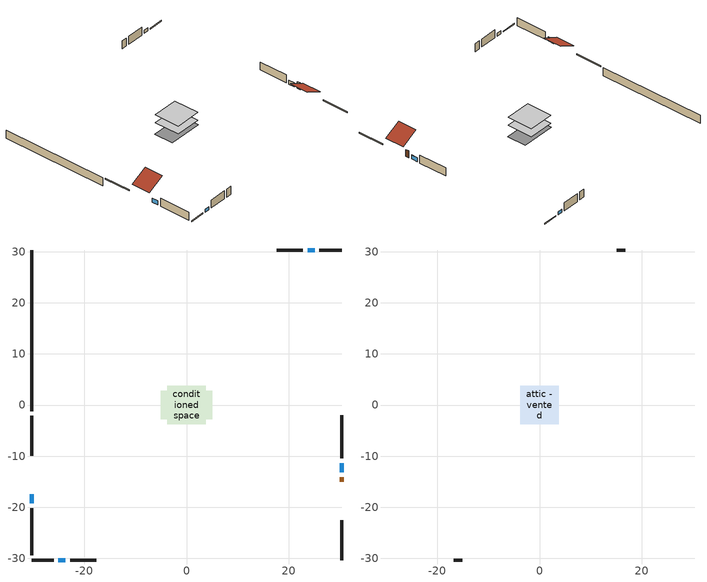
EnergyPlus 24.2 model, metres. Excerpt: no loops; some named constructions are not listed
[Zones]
conditioned space
 floor adiabatic (AdiabaticFloorConstruction): -3.78,-3.78 -3.78,3.78 3.78,3.78 3.78,-3.78 z0.3
 floor foundation (Slab1 construction): -5.06,-2.82 -5.06,2.82 5.06,2.82 5.06,-2.82 z-2.13
 wall outside (RimJoist1 construction): -30.33,-2.12 -30.33,-9.92 z0.3:0.61
 wall outside (RimJoist2 construction): 30.33,30.33 26,30.33 z0.3:0.61
 wall outside (RimJoist3 construction): 30.33,-30.33 30.33,-22.53 z0.3:0.61
 wall outside (RimJoist4 construction): -30.33,-30.33 -26,-30.33 z0.3:0.61
 wall outside (AdiabaticWallConstruction 1): 30.33,-15.02 30.33,-14.11 z0.3:2.34
 wall outside (AdiabaticWallConstruction): -30.33,-17.42 -30.33,-19.25 / 30.33,-13.18 30.33,-11.36 z0.3:1.52; 25.07,30.33 23.72,30.33 / -25.07,-30.33 -23.72,-30.33 z0.3:1.22
 wall outside (Wall1 construction): -30.33,-20.18 -30.33,-29.4 z0.3:2.74
 wall outside (Wall2 construction): 22.79,30.33 17.67,30.33 z0.3:2.74
 wall outside (Wall3 construction): 30.33,-10.43 30.33,-1.97 z0.3:2.74
 wall outside (Wall4 construction): -22.79,-30.33 -17.67,-30.33 z0.3:2.74
 wall foundation (FoundationWall1 construction): -30.33,30.33 -30.33,-1.19 z-2.13:0.3
 window (WindowConstruction): -30.33,-17.42 -30.33,-19.25 z0.3:1.52
 window (WindowConstruction 1): 25.07,30.33 23.72,30.33 z0.3:1.22
 window (WindowConstruction 2): 30.33,-13.18 30.33,-11.36 z0.3:1.52
 window (WindowConstruction 3): -25.07,-30.33 -23.72,-30.33 z0.3:1.22
 door (Door): 30.33,-15.02 30.33,-14.11 z0.3:2.34
 ceiling adiabatic (AdiabaticFloorConstruction): 3.78,-3.78 3.78,3.78 -3.78,3.78 -3.78,-3.78 z0.3
attic - vented
 floor to conditioned space (Floor1 construction Reversed): -3.78,-3.78 -3.78,3.78 3.78,3.78 3.78,-3.78 z2.74
 wall outside (Wall5 construction): 16.74,30.33 15.11,30.33 z0.3:2.74
 wall outside (Wall6 construction): -16.74,-30.33 -15.11,-30.33 z0.3:2.74
 roof outside (Roof1 construction): -30.33,-16.5,2.74 -25.28,-16.5,5.27 -25.28,-10.85,5.27 -30.33,-10.85,2.74
 roof outside (Roof2 construction): 30.33,-15.95,2.74 25.28,-15.95,5.27 25.28,-21.6,5.27 30.33,-21.6,2.74
[Material] Roughness=Rough; Thermal Absorptance=0.9
Name | Thickness {m} | Conductivity {W/m-K} | Density {kg/m3} | Specific Heat {J/kg-K} | Solar Absorptance | Visible Absorptance
ceiling loosefill ins | 0.0846667 | 0.0480833 | 16.02 | 1046.75 | 0.7 | 0.7
ceiling stud and cavity | 0.1397 | 0.0920385 | 65.682 | 1177.47 | 0.7 | 0.7
gypsum board | 0.0127 | 0.160291 | 801 | 837.4 | 0.6 | 0.6
[Construction]
Floor1 construction: ceiling loosefill ins, ceiling stud and cavity, gypsum board
[Schedule:Day:Interval]
cooling season schedule day; cooling season schedule day 2; cooling season schedule default day: No, 24:00, 0
cooling season schedule day 1: No, 24:00, 1
[Schedule:Week:Daily]
cooling season schedule Week Rule - Jan1-May26: cooling season schedule day, cooling season schedule day, cooling season schedule day, cooling season schedule day, cooling season schedule day, cooling season schedule day, cooling season schedule day, cooling season schedule default day, cooling season schedule default day, cooling season schedule default day, cooling season schedule default day, cooling season schedule default day
cooling season schedule Week Rule - May27-Jun2: cooling season schedule day, cooling season schedule day, cooling season schedule day, cooling season schedule day, cooling season schedule day, cooling season schedule day 1, cooling season schedule day 1, cooling season schedule default day, cooling season schedule default day, cooling season schedule default day, cooling season schedule default day, cooling season schedule default day
cooling season schedule Week Rule - Jun3-Sep29: cooling season schedule day 1, cooling season schedule day 1, cooling season schedule day 1, cooling season schedule day 1, cooling season schedule day 1, cooling season schedule day 1, cooling season schedule day 1, cooling season schedule default day, cooling season schedule default day, cooling season schedule default day, cooling season schedule default day, cooling season schedule default day
cooling season schedule Week Rule - Sep30-Oct6: cooling season schedule day 1, cooling season schedule day 2, cooling season schedule day 2, cooling season schedule day 2, cooling season schedule day 2, cooling season schedule day 2, cooling season schedule day 2, cooling season schedule default day, cooling season schedule default day, cooling season schedule default day, cooling season schedule default day, cooling season schedule default day
cooling season schedule Week Rule - Oct7-Dec31: cooling season schedule day 2, cooling season schedule day 2, cooling season schedule day 2, cooling season schedule day 2, cooling season schedule day 2, cooling season schedule day 2, cooling season schedule day 2, cooling season schedule default day, cooling season schedule default day, cooling season schedule default day, cooling season schedule default day, cooling season schedule default day
[Schedule:Year]
cooling season schedule: cooling season schedule Week Rule - Jan1-May26, 1, 1, 5, 26, cooling season schedule Week Rule - May27-Jun2, 5, 27, 6, 2, cooling season schedule Week Rule - Jun3-Sep29, 6, 3, 9, 29, cooling season schedule Week Rule - Sep30-Oct6, 9, 30, 10, 6, cooling season schedule Week Rule - Oct7-Dec31, 10, 7, 12, 31
[Schedule:File]
hot_water_dishwasher: File=in.schedules.csv; Column Number=5; Rows to Skip at Top=1; Number of Hours of Data=8760; Column Separator=Comma; Interpolate to Timestep=Yes; Minutes per Item=15; Adjust Schedule for Daylight Savings=Yes
